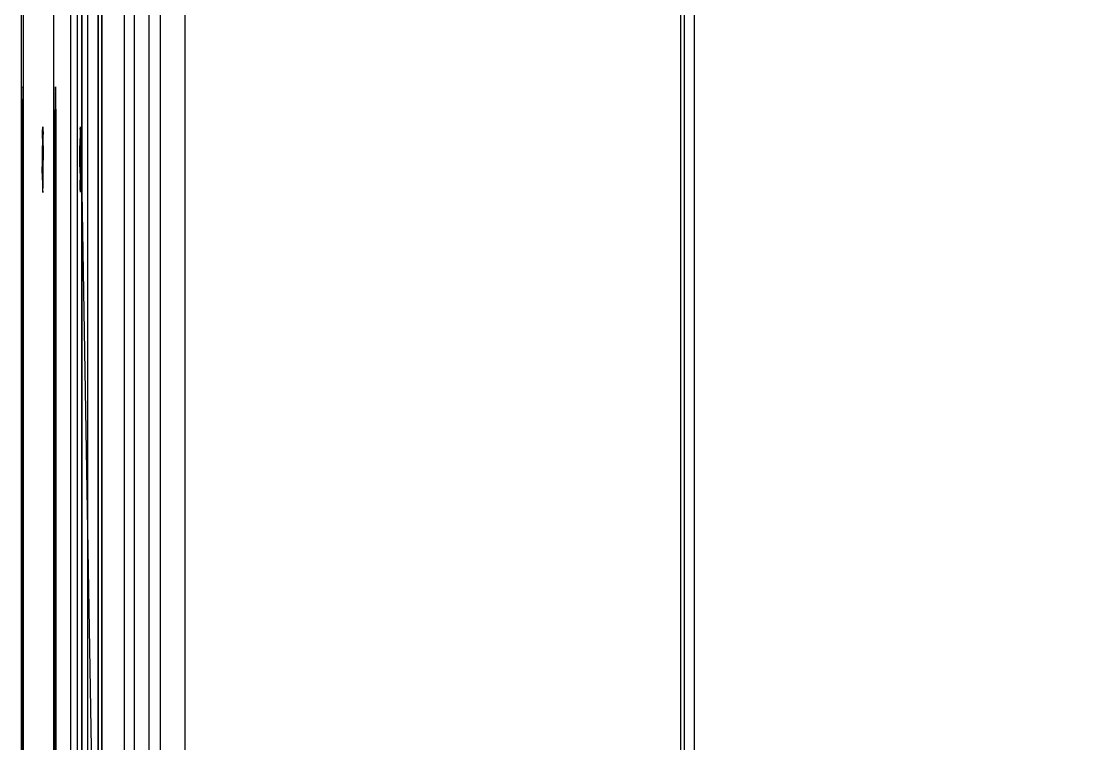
# Model space of a CAD drawing. Extents: x 2903 to 3133, y -1117 to -811.
# Drawn here: x 2903.1 to 3018.2, y -1039.5 to -962 of the extents above; entities that cross this region are included whole.
import ezdxf

# ---------------------------------------------------------------- set-up
doc = ezdxf.new("R2010")
doc.units = 0
doc.header["$MEASUREMENT"] = 0
for name, color, linetype in [('Layer1', 252, 'CONTINUOUS'), ('Layer2', 252, 'CONTINUOUS'), ('Layer3', 254, 'CONTINUOUS')]:
    doc.layers.add(name, color=color, linetype=linetype)

msp = doc.modelspace()

# ---------------------------------------------------------------- linework, layer by layer
at = {"layer": 'Layer1', "linetype": 'Continuous'}
for points, invisible_edges in [([(2904.23, -813.88, 221.01), (2909.61, -845.09, 221.01), (2909.61, -1082.67, 221.01), (2904.23, -1113.87, 221.01)], 15), ([(2939.89, -831.97, 2.26), (2920.98, -964.02, 2.26), (2920.98, -926.12, 2.26)], 15), ([(2939.89, -831.97, 2.26), (2939.89, -1095.78, 2.26), (2920.98, -964.02, 2.26)], 15), ([(2939.89, -1095.78, 2.26), (2939.89, -831.97, 2.26), (2959.81, -831.97, 2.26)], 15), ([(2959.81, -831.97, 2.26), (2959.81, -1095.78, 2.26), (2939.89, -1095.78, 2.26)], 15), ([(2959.81, -1095.78, 2.26), (3018.23, -831.97, 2.26), (2959.81, -831.97, 2.26)], 15), ([(3018.23, -831.97, 2.26), (3018.23, -1095.78, 2.26), (2959.81, -1095.78, 2.26)], 15), ([(2913.65, -1087.05, 130.48), (2911.75, -1084.54, 192.62), (2911.75, -843.26, 192.62), (2913.65, -840.82, 130.48)], 15), ([(2914.74, -843.13, 127.49), (2913.65, -840.82, 130.48), (2913.65, -1087.05, 130.48), (2914.74, -1084.62, 127.49)], 15), ([(2909.34, -845.09, 202.63), (2911.75, -843.26, 192.62), (2911.75, -1084.54, 192.62), (2909.34, -1082.67, 202.63)], 15), ([(2916.3, -845.74, 88.68), (2916.3, -1082.01, 88.68), (2914.74, -1084.62, 127.49), (2914.74, -843.13, 127.49)], 15), ([(2909.34, -1082.67, 202.63), (2909.34, -845.09, 202.63), (2904.64, -843.88, 202.63)], 15), ([(2917.45, -1081.65, 84.87), (2916.3, -1082.01, 88.68), (2916.3, -845.74, 88.68), (2917.45, -846.1, 84.87)], 15), ([(2918.99, -1079.09, 46.71), (2918.99, -848.67, 46.71), (2917.45, -846.1, 84.87), (2917.45, -1081.65, 84.87)], 15), ([(2920.25, -848.54, 42.81), (2918.99, -848.67, 46.71), (2918.99, -1079.09, 46.71), (2920.25, -1079.22, 42.81)], 15), ([(2920.25, -848.54, 42.69), (2920.25, -1079.22, 42.69), (2920.98, -1077.83, 21.08), (2920.98, -849.93, 21.08)], 15), ([(2920.98, -849.93, 2.26), (2920.98, -1077.83, 2.26), (2920.98, -1077.83, 21.08), (2920.98, -849.93, 21.08)], 15), ([(2905.84, -980.38, 202.63), (2905.92, -977.62, 208.61), (2905.92, -950.44, 208.61), (2905.84, -947.69, 202.36)], 15), ([(2906.12, -980.35, 221.01), (2906.12, -947.69, 221.01), (2906.03, -951.16, 215.55), (2906.03, -976.91, 215.55)], 15), ([(2909.34, -980.38, 202.63), (2909.42, -977.62, 208.61), (2909.42, -950.44, 208.61), (2909.33, -947.69, 202.36)], 15), ([(2909.61, -980.35, 221.01), (2909.61, -947.69, 221.01), (2909.52, -951.16, 215.55), (2909.52, -976.91, 215.55)], 14), ([(2906.02, -952.69, 215.22), (2906.03, -951.16, 215.55), (2906.03, -976.88, 215.55), (2906.02, -975.35, 215.22)], 15), ([(2909.51, -952.69, 215.22), (2909.52, -951.16, 215.55), (2909.52, -976.88, 215.55), (2909.51, -975.35, 215.22)], 15), ([(2905.93, -974.58, 209.37), (2905.92, -976.1, 208.61), (2905.92, -951.97, 208.61), (2905.93, -953.49, 209.37)], 15), ([(2906.02, -975.35, 215.22), (2906.01, -974.12, 214.27), (2906.01, -953.92, 214.27), (2906.02, -952.69, 215.22)], 15), ([(2909.43, -974.58, 209.37), (2909.42, -976.1, 208.61), (2909.42, -951.97, 208.61), (2909.43, -953.49, 209.37)], 15), ([(2909.51, -975.35, 215.22), (2909.5, -974.12, 214.27), (2909.5, -953.92, 214.27), (2909.51, -952.69, 215.22)], 15), ([(2905.93, -974.56, 209.37), (2905.95, -973.59, 210.71), (2905.95, -954.46, 210.71), (2905.93, -953.49, 209.37)], 15), ([(2905.99, -954.6, 212.95), (2906.01, -953.92, 214.27), (2906.01, -974.12, 214.27), (2905.99, -973.44, 212.95)], 15), ([(2909.43, -974.56, 209.37), (2909.45, -973.59, 210.71), (2909.45, -954.46, 210.71), (2909.43, -953.49, 209.37)], 15), ([(2909.48, -954.6, 212.95), (2909.5, -953.92, 214.27), (2909.5, -974.12, 214.27), (2909.48, -973.44, 212.95)], 15), ([(2905.95, -954.46, 210.71), (2905.97, -954.72, 212.04), (2905.97, -973.32, 212.04), (2905.95, -973.59, 210.71)], 15), ([(2905.97, -973.32, 212.04), (2905.99, -973.44, 212.95), (2905.99, -954.6, 212.95), (2905.97, -954.72, 212.04)], 15), ([(2909.45, -954.46, 210.71), (2909.47, -954.72, 212.04), (2909.47, -973.32, 212.04), (2909.45, -973.59, 210.71)], 15), ([(2909.47, -973.32, 212.04), (2909.48, -973.44, 212.95), (2909.48, -954.6, 212.95), (2909.47, -954.72, 212.04)], 15), ([(2939.89, -1095.78, 2.26), (2920.98, -1001.93, 2.26), (2920.98, -964.02, 2.26)], 15), ([(2903.29, -969.25, 213.76), (2903.36, -968.84, 213.6), (2903.34, -969.32, 215.17), (2903.27, -969.85, 215.47)], 15), ([(2903.3, -969.04, 211.96), (2903.37, -968.67, 211.96), (2903.36, -968.84, 213.6), (2903.29, -969.25, 213.76)], 15), ([(2903.32, -969.23, 210.24), (2903.32, -969.23, 210.24), (2903.3, -969.04, 211.96), (2903.29, -969.25, 213.76)], 9), ([(2903.32, -969.23, 210.24), (2903.39, -968.84, 210.32), (2903.37, -968.67, 211.96), (2903.3, -969.04, 211.96)], 15), ([(2903.4, -969.32, 208.75), (2903.33, -969.81, 208.53), (2903.32, -969.23, 210.24), (2903.39, -968.84, 210.32)], 15), ([(2903.57, -969.01, 215.31), (2903.34, -969.32, 215.17), (2903.33, -970.09, 216.63), (2903.55, -969.81, 216.82)], 15), ([(2903.36, -968.84, 213.6), (2903.58, -968.5, 213.67), (2903.57, -969.01, 215.31), (2903.34, -969.32, 215.17)], 15), ([(2903.37, -968.67, 211.96), (2903.59, -968.33, 211.96), (2903.58, -968.5, 213.67), (2903.36, -968.84, 213.6)], 15), ([(2903.37, -968.67, 211.96), (2903.59, -968.33, 211.96), (2903.61, -968.51, 210.26), (2903.39, -968.84, 210.32)], 15), ([(2903.4, -969.32, 208.75), (2903.62, -969.01, 208.62), (2903.61, -968.51, 210.26), (2903.39, -968.84, 210.32)], 15), ([(2903.41, -970.09, 207.3), (2903.64, -969.81, 207.11), (2903.62, -969.01, 208.62), (2903.4, -969.32, 208.75)], 15), ([(2903.57, -969.01, 215.31), (2903.91, -968.8, 215.39), (2903.9, -969.62, 216.95), (2903.55, -969.81, 216.82)], 15), ([(2903.92, -968.29, 213.71), (2903.58, -968.5, 213.67), (2903.57, -969.01, 215.31), (2903.91, -968.8, 215.39)], 15), ([(2903.94, -968.11, 211.97), (2903.59, -968.33, 211.96), (2903.58, -968.5, 213.67), (2903.92, -968.29, 213.71)], 15), ([(2903.61, -968.51, 210.26), (2903.95, -968.29, 210.22), (2903.94, -968.11, 211.97), (2903.59, -968.33, 211.96)], 15), ([(2903.96, -968.8, 208.54), (2903.62, -969.01, 208.62), (2903.61, -968.51, 210.26), (2903.95, -968.29, 210.22)], 15), ([(2903.62, -969.01, 208.62), (2903.64, -969.81, 207.11), (2903.98, -969.63, 206.99), (2903.96, -968.8, 208.54)], 15), ([(2904.28, -968.73, 215.42), (2903.91, -968.8, 215.39), (2903.9, -969.62, 216.95), (2904.27, -969.57, 216.99)], 15), ([(2903.92, -968.29, 213.71), (2904.29, -968.22, 213.73), (2904.28, -968.73, 215.42), (2903.91, -968.8, 215.39)], 15), ([(2904.3, -968.04, 211.97), (2903.94, -968.11, 211.97), (2903.92, -968.29, 213.71), (2904.29, -968.22, 213.73)], 15), ([(2903.95, -968.29, 210.22), (2904.32, -968.22, 210.21), (2904.3, -968.04, 211.97), (2903.94, -968.11, 211.97)], 15), ([(2903.95, -968.29, 210.22), (2904.32, -968.22, 210.21), (2904.33, -968.73, 208.51), (2903.96, -968.8, 208.54)], 15), ([(2904.34, -969.57, 206.95), (2903.98, -969.63, 206.99), (2903.96, -968.8, 208.54), (2904.33, -968.73, 208.51)], 15), ([(2908.2, -969.57, 216.99), (2908.19, -968.73, 215.42), (2904.28, -968.73, 215.42), (2904.27, -969.57, 216.99)], 15), ([(2908.18, -968.22, 213.73), (2908.19, -968.73, 215.42), (2904.28, -968.73, 215.42), (2904.29, -968.22, 213.73)], 15), ([(2908.16, -968.04, 211.97), (2908.18, -968.22, 213.73), (2904.29, -968.22, 213.73), (2904.3, -968.04, 211.97)], 15), ([(2904.32, -968.22, 210.21), (2908.15, -968.22, 210.21), (2908.16, -968.04, 211.97), (2904.3, -968.04, 211.97)], 15), ([(2904.33, -968.73, 208.51), (2908.14, -968.73, 208.51), (2908.15, -968.22, 210.21), (2904.32, -968.22, 210.21)], 15), ([(2908.14, -968.73, 208.51), (2908.12, -969.57, 206.95), (2904.34, -969.57, 206.95), (2904.33, -968.73, 208.51)], 15), ([(2906.81, -969.23, 210.24), (2906.81, -969.23, 210.24), (2906.79, -969.04, 211.96), (2906.78, -969.25, 213.76)], 9), ([(2908.14, -968.73, 208.51), (2908.51, -968.8, 208.54), (2908.49, -969.63, 206.99), (2908.12, -969.57, 206.95)], 15), ([(2908.51, -968.8, 208.54), (2908.14, -968.73, 208.51), (2908.15, -968.22, 210.21), (2908.52, -968.29, 210.22)], 15), ([(2908.53, -968.11, 211.97), (2908.16, -968.04, 211.97), (2908.15, -968.22, 210.21), (2908.52, -968.29, 210.22)], 15), ([(2908.18, -968.22, 213.73), (2908.55, -968.29, 213.71), (2908.53, -968.11, 211.97), (2908.16, -968.04, 211.97)], 15), ([(2908.56, -968.8, 215.39), (2908.19, -968.73, 215.42), (2908.18, -968.22, 213.73), (2908.55, -968.29, 213.71)], 15), ([(2908.2, -969.57, 216.99), (2908.57, -969.62, 216.95), (2908.56, -968.8, 215.39), (2908.19, -968.73, 215.42)], 15), ([(2908.51, -968.8, 208.54), (2908.49, -969.63, 206.99), (2908.83, -969.81, 207.11), (2908.85, -969.01, 208.62)], 15), ([(2908.52, -968.29, 210.22), (2908.86, -968.51, 210.26), (2908.85, -969.01, 208.62), (2908.51, -968.8, 208.54)], 15), ([(2908.87, -968.33, 211.96), (2908.53, -968.11, 211.97), (2908.52, -968.29, 210.22), (2908.86, -968.51, 210.26)], 15), ([(2908.55, -968.29, 213.71), (2908.89, -968.5, 213.67), (2908.87, -968.33, 211.96), (2908.53, -968.11, 211.97)], 15), ([(2908.56, -968.8, 215.39), (2908.9, -969.01, 215.31), (2908.89, -968.5, 213.67), (2908.55, -968.29, 213.71)], 15), ([(2908.91, -969.81, 216.82), (2908.57, -969.62, 216.95), (2908.56, -968.8, 215.39), (2908.9, -969.01, 215.31)], 15), ([(2909.07, -969.32, 208.75), (2908.85, -969.01, 208.62), (2908.83, -969.81, 207.11), (2909.06, -970.09, 207.3)], 15), ([(2909.08, -968.84, 210.32), (2908.86, -968.51, 210.26), (2908.85, -969.01, 208.62), (2909.07, -969.32, 208.75)], 15), ([(2909.08, -968.84, 210.32), (2908.86, -968.51, 210.26), (2908.87, -968.33, 211.96), (2909.1, -968.67, 211.96)], 15), ([(2909.11, -968.84, 213.6), (2908.89, -968.5, 213.67), (2908.87, -968.33, 211.96), (2909.1, -968.67, 211.96)], 15), ([(2909.12, -969.32, 215.17), (2908.9, -969.01, 215.31), (2908.89, -968.5, 213.67), (2909.11, -968.84, 213.6)], 15), ([(2908.91, -969.81, 216.82), (2909.14, -970.09, 216.63), (2909.12, -969.32, 215.17), (2908.9, -969.01, 215.31)], 15), ([(2909.08, -968.84, 210.32), (2909.15, -969.23, 210.24), (2909.14, -969.81, 208.53), (2909.07, -969.32, 208.75)], 15), ([(2909.17, -969.04, 211.96), (2909.1, -968.67, 211.96), (2909.08, -968.84, 210.32), (2909.15, -969.23, 210.24)], 15), ([(2909.18, -969.25, 213.76), (2909.11, -968.84, 213.6), (2909.1, -968.67, 211.96), (2909.17, -969.04, 211.96)], 15), ([(2909.2, -969.85, 215.47), (2909.12, -969.32, 215.17), (2909.11, -968.84, 213.6), (2909.18, -969.25, 213.76)], 15), ([(2903.27, -969.85, 215.47), (2903.34, -969.32, 215.17), (2903.33, -970.09, 216.63), (2903.26, -970.82, 217)], 15), ([(2903.34, -970.77, 206.99), (2903.33, -969.81, 208.53), (2903.27, -969.85, 215.47), (2903.26, -970.82, 217)], 10), ([(2903.26, -970.82, 217), (2903.33, -970.09, 216.63), (2903.32, -971.13, 217.9), (2903.31, -972.41, 218.94)], 15), ([(2903.33, -969.81, 208.53), (2903.32, -969.23, 210.24), (2903.29, -969.25, 213.76), (2903.27, -969.85, 215.47)], 10), ([(2903.33, -970.09, 216.63), (2903.55, -969.81, 216.82), (2903.54, -970.89, 218.15), (2903.32, -971.13, 217.9)], 15), ([(2903.41, -970.09, 207.3), (2903.34, -970.77, 206.99), (2903.33, -969.81, 208.53), (2903.4, -969.32, 208.75)], 15), ([(2903.36, -972.04, 205.7), (2903.42, -971.14, 206.02), (2903.41, -970.09, 207.3), (2903.34, -970.77, 206.99)], 15), ([(2903.42, -971.14, 206.02), (2903.65, -970.89, 205.78), (2903.64, -969.81, 207.11), (2903.41, -970.09, 207.3)], 15), ([(2903.55, -969.81, 216.82), (2903.9, -969.62, 216.95), (2903.88, -970.73, 218.31), (2903.54, -970.89, 218.15)], 15), ([(2903.65, -970.89, 205.78), (2903.99, -970.74, 205.63), (2903.98, -969.63, 206.99), (2903.64, -969.81, 207.11)], 15), ([(2903.9, -969.62, 216.95), (2904.27, -969.57, 216.99), (2904.26, -970.69, 218.36), (2903.88, -970.73, 218.31)], 15), ([(2904.35, -970.69, 205.58), (2903.99, -970.74, 205.63), (2903.98, -969.63, 206.99), (2904.34, -969.57, 206.95)], 15), ([(2904.26, -970.69, 218.36), (2904.27, -969.57, 216.99), (2908.2, -969.57, 216.99), (2908.21, -970.69, 218.36)], 15), ([(2908.1, -972.1, 204.43), (2908.11, -970.69, 205.58), (2904.34, -969.57, 206.95), (2904.35, -970.69, 205.58)], 15), ([(2904.34, -969.57, 206.95), (2904.34, -969.57, 206.95), (2908.12, -969.57, 206.95), (2908.11, -970.69, 205.58)], 15), ([(2906.84, -970.77, 206.99), (2906.82, -969.81, 208.53), (2906.76, -969.85, 215.47), (2906.75, -970.82, 217)], 10), ([(2906.82, -969.81, 208.53), (2906.81, -969.23, 210.24), (2906.78, -969.25, 213.76), (2906.76, -969.85, 215.47)], 10), ([(2908.12, -969.57, 206.95), (2908.49, -969.63, 206.99), (2908.48, -970.74, 205.63), (2908.11, -970.69, 205.58)], 15), ([(2908.58, -970.73, 218.31), (2908.21, -970.69, 218.36), (2908.2, -969.57, 216.99), (2908.57, -969.62, 216.95)], 15), ([(2908.83, -969.81, 207.11), (2908.49, -969.63, 206.99), (2908.48, -970.74, 205.63), (2908.82, -970.89, 205.78)], 15), ([(2908.93, -970.89, 218.15), (2908.58, -970.73, 218.31), (2908.57, -969.62, 216.95), (2908.91, -969.81, 216.82)], 15), ([(2909.06, -970.09, 207.3), (2908.83, -969.81, 207.11), (2908.82, -970.89, 205.78), (2909.05, -971.14, 206.02)], 15), ([(2909.15, -971.13, 217.9), (2908.93, -970.89, 218.15), (2908.91, -969.81, 216.82), (2909.14, -970.09, 216.63)], 15), ([(2909.12, -970.77, 206.99), (2909.06, -970.09, 207.3), (2909.05, -971.14, 206.02), (2909.11, -972.17, 205.6)], 15), ([(2909.07, -969.32, 208.75), (2909.14, -969.81, 208.53), (2909.12, -970.77, 206.99), (2909.06, -970.09, 207.3)], 15), ([(2909.21, -970.82, 217), (2909.14, -970.09, 216.63), (2909.12, -969.32, 215.17), (2909.2, -969.85, 215.47)], 15), ([(2909.16, -972.41, 218.94), (2909.15, -971.13, 217.9), (2909.14, -970.09, 216.63), (2909.21, -970.82, 217)], 15), ([(2903.36, -972.04, 205.7), (2903.34, -970.77, 206.99), (2903.26, -970.82, 217), (2903.25, -972.1, 218.27)], 10), ([(2903.26, -970.82, 217), (2903.26, -970.82, 217), (2903.25, -972.1, 218.27), (2903.31, -972.41, 218.94)], 15), ([(2903.32, -971.13, 217.9), (2903.54, -970.89, 218.15), (2903.53, -972.22, 219.23), (2903.31, -972.41, 218.94)], 15), ([(2903.43, -972.41, 204.98), (2903.43, -972.41, 204.98), (2903.36, -972.04, 205.7), (2903.42, -971.14, 206.02)], 15), ([(2903.43, -972.41, 204.98), (2903.42, -971.14, 206.02), (2903.65, -970.89, 205.78), (2903.66, -972.22, 204.7)], 15), ([(2903.54, -970.89, 218.15), (2903.88, -970.73, 218.31), (2903.88, -972.09, 219.42), (2903.53, -972.22, 219.23)], 15), ([(2904, -972.1, 204.52), (2903.66, -972.22, 204.7), (2903.65, -970.89, 205.78), (2903.99, -970.74, 205.63)], 15), ([(2903.88, -970.73, 218.31), (2904.26, -970.69, 218.36), (2904.25, -972.06, 219.48), (2903.88, -972.09, 219.42)], 15), ([(2904.35, -970.69, 205.58), (2903.99, -970.74, 205.63), (2904, -972.1, 204.52), (2904.36, -972.06, 204.46)], 15), ([(2908.21, -970.69, 218.36), (2908.22, -972.06, 219.48), (2904.25, -972.06, 219.48), (2904.26, -970.69, 218.36)], 15), ([(2904.35, -970.69, 205.58), (2904.36, -972.06, 204.46), (2908.1, -972.71, 204.05), (2908.1, -972.1, 204.43)], 15), ([(2906.85, -972.04, 205.7), (2906.84, -970.77, 206.99), (2906.75, -970.82, 217), (2906.74, -972.1, 218.27)], 10), ([(2908.1, -972.1, 204.43), (2908.47, -972.14, 204.49), (2908.48, -970.74, 205.63), (2908.11, -970.69, 205.58)], 15), ([(2908.59, -972.09, 219.42), (2908.22, -972.06, 219.48), (2908.21, -970.69, 218.36), (2908.58, -970.73, 218.31)], 15), ([(2908.48, -970.74, 205.63), (2908.82, -970.89, 205.78), (2908.81, -972.26, 204.67), (2908.47, -972.14, 204.49)], 15), ([(2908.93, -972.22, 219.23), (2908.59, -972.09, 219.42), (2908.58, -970.73, 218.31), (2908.93, -970.89, 218.15)], 15), ([(2908.81, -972.26, 204.67), (2908.82, -970.89, 205.78), (2909.05, -971.14, 206.02), (2909.04, -972.45, 204.95)], 15), ([(2909.16, -972.41, 218.94), (2908.93, -972.22, 219.23), (2908.93, -970.89, 218.15), (2909.15, -971.13, 217.9)], 15), ([(2909.05, -971.14, 206.02), (2909.11, -972.17, 205.6), (2909.04, -972.45, 204.95)], 15), ([(2909.16, -972.41, 218.94), (2909.22, -972.1, 218.27), (2909.21, -970.82, 217)], 15), ([(2903.36, -973.57, 204.73), (2903.36, -972.04, 205.7), (2903.25, -972.1, 218.27), (2903.24, -973.64, 219.22)], 10), ([(2903.31, -972.41, 218.94), (2903.25, -972.1, 218.27), (2903.24, -973.64, 219.22), (2903.3, -973.86, 219.72)], 15), ([(2903.53, -972.22, 219.23), (2903.31, -972.41, 218.94), (2903.3, -973.86, 219.72), (2903.53, -973.73, 220.03)], 15), ([(2903.43, -972.41, 204.98), (2903.36, -972.04, 205.7), (2903.36, -973.57, 204.73), (2903.44, -973.86, 204.21)], 15), ([(2903.66, -973.73, 203.9), (2903.66, -972.22, 204.7), (2903.43, -972.41, 204.98), (2903.44, -973.86, 204.21)], 15), ([(2903.88, -972.09, 219.42), (2903.53, -972.22, 219.23), (2903.53, -973.73, 220.03), (2903.87, -973.64, 220.24)], 15), ([(2903.66, -973.73, 203.9), (2904, -973.65, 203.69), (2904, -972.1, 204.52), (2903.66, -972.22, 204.7)], 15), ([(2903.88, -972.09, 219.42), (2903.87, -973.64, 220.24), (2904.24, -973.62, 220.31), (2904.25, -972.06, 219.48)], 15), ([(2904, -973.65, 203.69), (2904.37, -973.62, 203.63), (2904.36, -972.06, 204.46), (2904, -972.1, 204.52)], 15), ([(2904.25, -972.06, 219.48), (2904.24, -973.62, 220.31), (2908.23, -973.62, 220.31), (2908.22, -972.06, 219.48)], 15), ([(2907.23, -973.7, 203.59), (2904.37, -973.62, 203.63), (2904.36, -972.06, 204.46), (2907.23, -972.71, 204.05)], 15), ([(2904.36, -972.06, 204.46), (2904.36, -972.06, 204.46), (2907.23, -972.71, 204.05), (2908.1, -972.71, 204.05)], 15), ([(2906.86, -973.57, 204.73), (2906.85, -972.04, 205.7), (2906.74, -972.1, 218.27), (2906.73, -973.64, 219.22)], 10), ([(2908.61, -972.85, 204.13), (2908.21, -972.72, 204.06), (2908.1, -972.1, 204.43), (2908.47, -972.14, 204.49)], 15), ([(2908.21, -972.72, 204.06), (2908.21, -972.72, 204.06), (2908.1, -972.71, 204.05), (2908.1, -972.1, 204.43)], 15), ([(2908.22, -972.06, 219.48), (2908.23, -973.62, 220.31), (2908.6, -973.64, 220.24), (2908.59, -972.09, 219.42)], 15), ([(2908.81, -973.01, 204.23), (2908.61, -972.85, 204.13), (2908.47, -972.14, 204.49), (2908.81, -972.26, 204.67)], 15), ([(2908.6, -973.64, 220.24), (2908.94, -973.73, 220.03), (2908.93, -972.22, 219.23), (2908.59, -972.09, 219.42)], 15), ([(2908.96, -973.19, 204.34), (2908.81, -973.01, 204.23), (2908.81, -972.26, 204.67), (2909.04, -972.45, 204.95)], 15), ([(2908.94, -973.73, 220.03), (2909.16, -973.86, 219.72), (2909.16, -972.41, 218.94), (2908.93, -972.22, 219.23)], 15), ([(2908.96, -973.19, 204.34), (2908.96, -973.19, 204.34), (2909.1, -973.74, 204.65), (2909.11, -972.17, 205.6)], 15), ([(2908.96, -973.19, 204.34), (2908.96, -973.19, 204.34), (2909.04, -972.45, 204.95), (2909.11, -972.17, 205.6)], 15), ([(2909.16, -973.86, 219.72), (2909.23, -973.64, 219.22), (2909.22, -972.1, 218.27), (2909.16, -972.41, 218.94)], 15), ([(2903.37, -975.28, 204.13), (2903.36, -973.57, 204.73), (2903.24, -973.64, 219.22), (2903.23, -975.36, 219.81)], 10), ([(2903.3, -973.86, 219.72), (2903.24, -973.64, 219.22), (2903.23, -975.36, 219.81), (2903.3, -975.43, 220.2)], 15), ([(2903.37, -975.28, 204.13), (2903.37, -975.28, 204.13), (2903.44, -973.86, 204.21), (2903.36, -973.57, 204.73)], 15), ([(2903.52, -975.37, 220.54), (2903.86, -975.32, 220.76), (2903.87, -973.64, 220.24), (2903.53, -973.73, 220.03)], 15), ([(2904, -973.65, 203.69), (2904, -973.65, 203.69), (2903.66, -973.73, 203.9), (2903.67, -975.37, 203.4)], 15), ([(2904.01, -975.33, 203.18), (2904.01, -975.33, 203.18), (2903.67, -975.37, 203.4), (2904, -973.65, 203.69)], 15), ([(2903.87, -973.64, 220.24), (2904.24, -973.62, 220.31), (2904.24, -975.31, 220.83), (2903.86, -975.32, 220.76)], 15), ([(2904.37, -973.62, 203.63), (2904.37, -973.62, 203.63), (2904.37, -974.62, 203.28), (2904, -973.65, 203.69)], 15), ([(2904.01, -975.33, 203.18), (2904.01, -975.33, 203.18), (2904.37, -974.62, 203.28), (2904, -973.65, 203.69)], 15), ([(2904.24, -975.31, 220.83), (2904.24, -973.62, 220.31), (2908.23, -973.62, 220.31), (2908.23, -975.31, 220.83)], 15), ([(2904.37, -974.62, 203.28), (2907.24, -974.62, 203.27), (2907.23, -973.7, 203.59), (2904.37, -973.62, 203.63)], 15), ([(2909.43, -974.56, 209.37), (2905.39, -974.57, 209.37), (2905.41, -973.6, 210.71), (2909.45, -973.59, 210.71)], 5), ([(2905.41, -973.6, 210.71), (2909.45, -973.59, 210.71), (2909.47, -973.32, 212.04), (2905.43, -973.34, 212.04)], 5), ([(2909.47, -973.32, 212.04), (2909.48, -973.44, 212.95), (2905.45, -973.46, 212.95), (2905.43, -973.34, 212.04)], 10), ([(2909.48, -973.44, 212.95), (2905.45, -973.46, 212.95), (2905.46, -974.13, 214.27), (2909.5, -974.12, 214.27)], 5), ([(2906.86, -975.28, 204.13), (2906.86, -973.57, 204.73), (2906.73, -973.64, 219.22), (2906.73, -975.36, 219.81)], 10), ([(2907.23, -973.7, 203.59), (2909.09, -975.43, 202.98), (2908.1, -972.71, 204.05), (2907.23, -972.71, 204.05)], 15), ([(2909.09, -975.43, 202.98), (2908.61, -972.85, 204.13), (2908.21, -972.72, 204.06), (2908.1, -972.71, 204.05)], 15), ([(2908.6, -975.32, 220.76), (2908.23, -975.31, 220.83), (2908.23, -973.62, 220.31), (2908.6, -973.64, 220.24)], 15), ([(2908.94, -973.73, 220.03), (2908.6, -973.64, 220.24), (2908.6, -975.32, 220.76), (2908.95, -975.37, 220.54)], 15), ([(2909.09, -975.43, 202.98), (2908.96, -973.19, 204.34), (2908.81, -973.01, 204.23), (2908.61, -972.85, 204.13)], 15), ([(2909.09, -975.43, 202.98), (2909.09, -975.43, 202.98), (2909.1, -973.74, 204.65), (2908.96, -973.19, 204.34)], 15), ([(2909.17, -975.43, 220.2), (2909.24, -975.36, 219.81), (2909.23, -973.64, 219.22), (2909.16, -973.86, 219.72)], 15), ([(2903.3, -975.43, 220.2), (2903.52, -975.37, 220.54), (2903.53, -973.73, 220.03), (2903.3, -973.86, 219.72)], 15), ([(2903.44, -975.44, 203.73), (2903.44, -975.44, 203.73), (2903.37, -975.28, 204.13), (2903.44, -973.86, 204.21)], 15), ([(2903.44, -975.44, 203.73), (2903.44, -975.44, 203.73), (2903.44, -973.86, 204.21), (2903.66, -973.73, 203.9)], 15), ([(2903.67, -975.37, 203.4), (2903.67, -975.37, 203.4), (2903.44, -975.44, 203.73), (2903.66, -973.73, 203.9)], 15), ([(2904.37, -975.31, 203.11), (2904.37, -975.31, 203.11), (2904.01, -975.33, 203.18), (2904.37, -974.62, 203.28)], 15), ([(2907.24, -974.62, 203.27), (2904.37, -974.62, 203.28), (2904.37, -975.31, 203.11), (2907.24, -975.84, 203.02)], 15), ([(2905.39, -974.57, 209.37), (2905.38, -976.08, 208.61), (2909.42, -976.07, 208.61), (2909.43, -974.56, 209.37)], 10), ([(2909.5, -974.12, 214.27), (2909.51, -975.35, 215.22), (2905.48, -975.37, 215.22), (2905.46, -974.13, 214.27)], 10), ([(2907.23, -973.7, 203.59), (2907.23, -973.7, 203.59), (2907.24, -974.62, 203.27), (2909.09, -975.43, 202.98)], 15), ([(2909.09, -975.43, 202.98), (2909.09, -975.43, 202.98), (2907.24, -975.84, 203.02), (2907.24, -974.62, 203.27)], 15), ([(2909.16, -973.86, 219.72), (2908.94, -973.73, 220.03), (2908.95, -975.37, 220.54), (2909.17, -975.43, 220.2)], 15), ([(2903.37, -977.08, 203.93), (2903.37, -975.28, 204.13), (2903.23, -975.36, 219.81), (2903.23, -977.08, 219.99)], 10), ([(2903.3, -975.43, 220.2), (2903.23, -975.36, 219.81), (2903.23, -977.08, 219.99), (2903.3, -977.08, 220.38)], 15), ([(2903.52, -975.37, 220.54), (2903.3, -975.43, 220.2), (2903.3, -977.08, 220.38), (2903.52, -977.08, 220.71)], 15), ([(2903.44, -975.44, 203.73), (2903.44, -975.44, 203.73), (2903.37, -977.08, 203.93), (2903.37, -975.28, 204.13)], 15), ([(2903.51, -977.08, 203.43), (2903.51, -977.08, 203.43), (2903.37, -977.08, 203.93), (2903.44, -975.44, 203.73)], 15), ([(2903.67, -975.37, 203.4), (2903.67, -975.37, 203.4), (2903.51, -977.08, 203.43), (2903.44, -975.44, 203.73)], 15), ([(2903.67, -975.37, 203.4), (2903.67, -975.37, 203.4), (2903.51, -977.08, 203.43), (2903.67, -977.08, 203.22)], 15), ([(2903.52, -977.08, 220.71), (2903.52, -975.37, 220.54), (2903.86, -975.32, 220.76), (2903.85, -977.08, 220.93)], 15), ([(2904.01, -975.33, 203.18), (2904.01, -975.33, 203.18), (2903.67, -975.37, 203.4), (2903.88, -977.08, 203.07)], 15), ([(2903.88, -977.08, 203.07), (2903.88, -977.08, 203.07), (2903.67, -977.08, 203.22), (2903.67, -975.37, 203.4)], 15), ([(2903.85, -977.08, 220.93), (2903.86, -975.32, 220.76), (2904.24, -975.31, 220.83), (2904.23, -977.08, 221.01)], 15), ([(2904.01, -977.08, 203), (2904.01, -977.08, 203), (2903.88, -977.08, 203.07), (2904.01, -975.33, 203.18)], 15), ([(2904.37, -975.31, 203.11), (2904.37, -975.31, 203.11), (2904.38, -977.08, 202.93), (2904.01, -977.08, 203)], 15), ([(2904.37, -975.31, 203.11), (2904.37, -975.31, 203.11), (2904.01, -975.33, 203.18), (2904.01, -977.08, 203)], 15), ([(2904.23, -977.08, 221.01), (2904.24, -975.31, 220.83), (2908.23, -975.31, 220.83), (2908.23, -977.08, 221.01)], 15), ([(2904.37, -975.31, 203.11), (2904.38, -977.08, 202.93), (2907.24, -978.43, 202.93), (2907.24, -975.84, 203.02)], 15), ([(2909.52, -976.88, 215.55), (2909.51, -975.35, 215.22), (2905.48, -975.37, 215.22), (2905.48, -976.89, 215.55)], 10), ([(2906.86, -977.08, 203.93), (2906.86, -975.28, 204.13), (2906.73, -975.36, 219.81), (2906.72, -977.08, 219.99)], 10), ([(2909.09, -978.43, 202.93), (2909.09, -978.43, 202.93), (2907.24, -975.84, 203.02), (2909.09, -975.43, 202.98)], 15), ([(2909.09, -978.43, 202.93), (2909.09, -978.43, 202.93), (2907.24, -975.84, 203.02)], 15), ([(2909.09, -978.43, 202.93), (2909.09, -978.43, 202.93), (2907.24, -978.43, 202.93), (2907.24, -975.84, 203.02)], 15), ([(2908.23, -977.08, 221.01), (2908.23, -975.31, 220.83), (2908.6, -975.32, 220.76), (2908.62, -977.08, 220.93)], 15), ([(2908.62, -977.08, 220.93), (2908.6, -975.32, 220.76), (2908.95, -975.37, 220.54), (2908.95, -977.08, 220.71)], 15), ([(2908.95, -977.08, 220.71), (2909.16, -977.08, 220.38), (2909.17, -975.43, 220.2), (2908.95, -975.37, 220.54)], 15), ([(2909.16, -977.08, 220.38), (2909.24, -977.08, 219.99), (2909.24, -975.36, 219.81), (2909.17, -975.43, 220.2)], 15), ([(2903.3, -977.08, 220.38), (2903.3, -1113.87, 220.38), (2903.23, -1113.87, 219.99), (2903.23, -977.08, 219.99)], 15), ([(2903.37, -977.08, 203.93), (2903.23, -977.08, 219.99), (2903.23, -1097.89, 219.99), (2903.37, -1097.89, 203.93)], 5), ([(2903.52, -977.08, 220.71), (2903.52, -1113.87, 220.71), (2903.3, -1113.87, 220.38), (2903.3, -977.08, 220.38)], 15), ([(2903.67, -977.08, 203.22), (2903.51, -977.08, 203.43), (2903.37, -1097.89, 203.93), (2903.51, -1097.94, 203.43)], 15), ([(2903.37, -1097.89, 203.93), (2903.37, -1097.89, 203.93), (2903.37, -977.08, 203.93), (2903.51, -977.08, 203.43)], 15), ([(2904.38, -977.08, 202.93), (2904.01, -977.08, 203), (2903.51, -1097.94, 203.43), (2903.88, -1097.98, 203.07)], 15), ([(2903.51, -1097.94, 203.43), (2903.51, -1097.94, 203.43), (2903.88, -977.08, 203.07), (2904.01, -977.08, 203)], 15), ([(2903.67, -977.08, 203.22), (2903.67, -977.08, 203.22), (2903.88, -977.08, 203.07), (2903.51, -1097.94, 203.43)], 15), ([(2903.85, -1113.87, 220.93), (2903.52, -1113.87, 220.71), (2903.52, -977.08, 220.71), (2903.85, -977.08, 220.93)], 15), ([(2903.85, -977.08, 220.93), (2904.23, -977.08, 221.01), (2904.23, -1113.87, 221.01), (2903.85, -1113.87, 220.93)], 15), ([(2903.88, -1097.98, 203.07), (2904.38, -1097.99, 202.93), (2907.24, -978.43, 202.93), (2904.38, -977.08, 202.93)], 15), ([(2904.23, -1113.87, 221.01), (2908.23, -1113.87, 221.01), (2908.23, -977.08, 221.01), (2904.23, -977.08, 221.01)], 15), ([(2905.38, -976.08, 208.61), (2905.38, -977.61, 208.61), (2909.42, -977.6, 208.61), (2909.42, -976.07, 208.61)], 10), ([(2909.52, -976.88, 215.55), (2909.51, -978.49, 215.14), (2905.48, -978.5, 215.14), (2905.48, -976.89, 215.55)], 10), ([(2906.86, -977.08, 203.93), (2906.72, -977.08, 219.99), (2906.72, -1097.89, 219.99), (2906.86, -1097.89, 203.93)], 5), ([(2908.23, -1083.05, 221.01), (2908.58, -1083.05, 220.94), (2908.62, -977.08, 220.93), (2908.23, -977.08, 221.01)], 15), ([(2908.62, -977.08, 220.93), (2908.95, -977.08, 220.71), (2908.95, -1083.05, 220.71), (2908.58, -1083.05, 220.94)], 15), ([(2908.95, -1083.05, 220.71), (2909.18, -1083.05, 220.34), (2909.16, -977.08, 220.38), (2908.95, -977.08, 220.71)], 15), ([(2909.16, -977.08, 220.38), (2909.24, -977.08, 219.99), (2909.24, -1083.05, 219.99), (2909.18, -1083.05, 220.34)], 15), ([(2909.61, -980.35, 221.01), (2909.61, -980.35, 221.01), (2909.51, -978.49, 215.14), (2909.52, -976.88, 215.55)], 15), ([(2909.42, -977.6, 208.61), (2909.43, -979.04, 209.3), (2905.39, -979.05, 209.3), (2905.38, -977.61, 208.61)], 10), ([(2909.42, -977.6, 208.61), (2909.43, -979.04, 209.3), (2909.44, -979.98, 210.47), (2909.34, -980.38, 202.63)], 15), ([(2904.38, -1097.99, 202.93), (2909.09, -1097.99, 202.93), (2909.09, -978.43, 202.93), (2907.24, -978.43, 202.93)], 15), ([(2909.44, -979.98, 210.47), (2909.43, -979.04, 209.3), (2905.39, -979.05, 209.3), (2905.41, -980, 210.47)], 10), ([(2909.51, -978.49, 215.14), (2909.5, -979.57, 214.25), (2905.46, -979.58, 214.25), (2905.48, -978.5, 215.14)], 10), ([(2909.61, -980.35, 221.01), (2909.61, -980.35, 221.01), (2909.5, -979.57, 214.25), (2909.51, -978.49, 215.14)], 15), ([(2909.47, -980.35, 212.04), (2909.44, -979.98, 210.47), (2905.41, -980, 210.47), (2905.43, -980.36, 212.04)], 10), ([(2905.43, -980.36, 212.04), (2905.45, -980.26, 212.88), (2909.48, -980.25, 212.88), (2909.47, -980.35, 212.04)], 10), ([(2909.48, -980.25, 212.88), (2905.45, -980.26, 212.88), (2905.46, -979.58, 214.25), (2909.5, -979.57, 214.25)], 5), ([(2909.34, -980.38, 202.63), (2909.34, -980.38, 202.63), (2909.44, -979.98, 210.47), (2909.47, -980.35, 212.04)], 15), ([(2909.34, -980.38, 202.63), (2909.47, -980.35, 212.04), (2911.34, -1082.67, 221.01), (2909.34, -1082.67, 202.63)], 15), ([(2909.47, -980.35, 212.04), (2909.48, -980.25, 212.88), (2909.5, -979.57, 214.25), (2909.61, -980.35, 221.01)], 15), ([(2909.47, -980.35, 212.04), (2909.61, -980.35, 221.01), (2911.34, -1082.67, 221.01)], 13), ([(2909.61, -1082.67, 221.01), (2911.34, -1082.67, 221.01), (2909.61, -980.35, 221.01)], 15), ([(2939.89, -1095.78, 2.26), (2920.98, -1001.93, 2.26), (2920.98, -1077.83, 2.26)], 15)]:
    msp.add_3dface(points, dxfattribs=dict(at, invisible_edges=invisible_edges))
at = {"layer": 'Layer2', "linetype": 'Continuous'}
for points in [[(2910.26, -1085.9, 127.62), (2910.26, -841.86, 127.62), (2908.39, -843.98, 188.9), (2908.39, -1083.77, 188.9)], [(2914.17, -845.95, 85.42), (2914.17, -1081.8, 85.42), (2911.42, -1083.44, 126.22), (2911.42, -844.31, 126.22)], [(2916.86, -1078.86, 43.25), (2916.86, -848.89, 43.25), (2915.23, -846.15, 84.04), (2915.23, -1081.6, 84.04)]]:
    msp.add_3dface(points, dxfattribs=at)
for points, invisible_edges in [([(2910.37, -1085.9, 127.2), (2910.26, -1085.9, 127.62), (2910.26, -841.86, 127.62), (2910.37, -841.86, 127.2)], 15), ([(2910.58, -841.86, 126.92), (2910.37, -841.86, 127.2), (2910.37, -1085.9, 127.2), (2910.58, -1085.9, 126.92)], 15), ([(2910.71, -1085.9, 126.81), (2910.58, -1085.9, 126.92), (2910.58, -841.86, 126.92), (2910.71, -841.86, 126.81)], 15), ([(2911.03, -844.31, 126.68), (2910.71, -841.86, 126.81), (2910.71, -1085.9, 126.81), (2911.03, -1083.44, 126.68)], 15), ([(2903.14, -843.88, 201.1), (2903.33, -843.88, 190.36), (2903.33, -1083.87, 190.36), (2903.14, -1083.87, 201.1)], 5), ([(2903.25, -843.88, 201.68), (2903.14, -843.88, 201.1), (2903.14, -1083.87, 201.1), (2903.25, -1083.87, 201.68)], 15), ([(2903.57, -1083.87, 202.18), (2903.25, -1083.87, 201.68), (2903.25, -843.88, 201.68), (2903.57, -843.88, 202.18)], 15), ([(2903.33, -1083.87, 190.36), (2903.54, -1083.87, 189.61), (2903.54, -843.88, 189.61), (2903.33, -843.88, 190.36)], 15), ([(2903.54, -843.88, 189.61), (2904.09, -843.88, 189.07), (2904.09, -1083.87, 189.07), (2903.54, -1083.87, 189.61)], 15), ([(2904.06, -843.88, 202.51), (2903.57, -843.88, 202.18), (2903.57, -1083.87, 202.18), (2904.06, -1083.87, 202.51)], 15), ([(2904.64, -1083.87, 202.63), (2904.06, -1083.87, 202.51), (2904.06, -843.88, 202.51), (2904.64, -843.88, 202.63)], 15), ([(2904.09, -1083.87, 189.07), (2904.83, -1083.87, 188.88), (2904.83, -843.88, 188.88), (2904.09, -843.88, 189.07)], 15), ([(2904.64, -1083.87, 202.63), (2909.34, -1082.67, 202.63), (2904.64, -843.88, 202.63)], 15), ([(2904.64, -1083.87, 202.63), (2904.64, -1083.87, 202.63), (2909.34, -845.09, 202.63), (2904.64, -843.88, 202.63)], 15), ([(2904.83, -1083.87, 188.88), (2904.83, -843.88, 188.88), (2908.39, -843.98, 188.9)], 15), ([(2908.39, -1083.77, 188.9), (2904.83, -1083.87, 188.88), (2908.39, -843.98, 188.9)], 15), ([(2911.18, -1083.44, 126.62), (2911.03, -1083.44, 126.68), (2911.03, -844.31, 126.68), (2911.18, -844.31, 126.62)], 15), ([(2911.3, -844.31, 126.51), (2911.18, -844.31, 126.62), (2911.18, -1083.44, 126.62), (2911.3, -1083.44, 126.51)], 15), ([(2911.39, -1083.44, 126.37), (2911.3, -1083.44, 126.51), (2911.3, -844.31, 126.51), (2911.39, -844.31, 126.37)], 15), ([(2911.42, -844.31, 126.22), (2911.39, -844.31, 126.37), (2911.39, -1083.44, 126.37), (2911.42, -1083.44, 126.22)], 15), ([(2914.27, -1081.8, 85.02), (2914.17, -1081.8, 85.42), (2914.17, -845.95, 85.42), (2914.27, -845.95, 85.02)], 15), ([(2914.52, -845.95, 84.69), (2914.27, -845.95, 85.02), (2914.27, -1081.8, 85.02), (2914.52, -1081.8, 84.69)], 15), ([(2914.87, -1081.61, 84.5), (2914.52, -1081.8, 84.69), (2914.52, -845.95, 84.69), (2914.87, -846.15, 84.5)], 15), ([(2915.01, -846.15, 84.43), (2914.87, -846.15, 84.5), (2914.87, -1081.61, 84.5), (2915.01, -1081.61, 84.43)], 15), ([(2915.12, -1081.61, 84.33), (2915.01, -1081.61, 84.43), (2915.01, -846.15, 84.43), (2915.12, -846.15, 84.33)], 15), ([(2915.2, -846.15, 84.19), (2915.12, -846.15, 84.33), (2915.12, -1081.61, 84.33), (2915.2, -1081.61, 84.19)], 15), ([(2915.23, -1081.6, 84.04), (2915.2, -1081.61, 84.19), (2915.2, -846.15, 84.19), (2915.23, -846.15, 84.04)], 15), ([(2916.97, -1078.86, 42.83), (2916.86, -1078.86, 43.25), (2916.86, -848.89, 43.25), (2916.97, -848.89, 42.83)], 15), ([(2917.12, -848.89, 42.62), (2916.97, -848.89, 42.83), (2916.97, -1078.86, 42.83), (2917.12, -1078.86, 42.62)], 15), ([(2917.25, -1078.86, 42.49), (2917.12, -1078.86, 42.62), (2917.12, -848.89, 42.62), (2917.25, -848.89, 42.49)], 15), ([(2917.64, -848.89, 42.31), (2917.25, -848.89, 42.49), (2917.25, -1078.86, 42.49), (2917.64, -1078.86, 42.31)], 15), ([(2917.78, -1078.86, 42.25), (2917.64, -1078.86, 42.31), (2917.64, -848.89, 42.31), (2917.78, -848.89, 42.25)], 15), ([(2917.78, -848.89, 42.25), (2917.91, -848.89, 42.14), (2917.91, -1078.86, 42.14), (2917.78, -1078.86, 42.25)], 15), ([(2917.99, -1078.86, 41.99), (2917.91, -1078.86, 42.14), (2917.91, -848.89, 42.14), (2917.99, -848.89, 41.99)], 15), ([(2918.02, -848.89, 41.84), (2917.99, -848.89, 41.99), (2917.99, -1078.86, 41.99), (2918.02, -1078.86, 41.84)], 15), ([(2918.02, -1078.86, 41.72), (2919.34, -1076.29, 2.87), (2919.34, -851.46, 2.87), (2918.02, -848.89, 41.72)], 6), ([(2919.34, -851.09, 2.87), (2919.7, -851.09, 1.34), (2919.7, -1076.29, 1.34), (2919.34, -1076.29, 2.87)], 10), ([(2919.7, -1076.29, 1.34), (2920.7, -1076.29, 0), (2920.7, -851.09, 0), (2919.7, -851.09, 1.34)], 12), ([(2920.7, -964.02, 0), (3115.76, -851.28, 0), (3115.77, -964.02, 0)], 15), ([(3115.76, -851.28, 0), (2920.7, -964.02, 0), (2920.7, -851.28, 0)], 15), ([(2920.7, -1076.48, 0), (3115.77, -964.02, 0), (3115.76, -1076.48, 0)], 15), ([(2920.7, -1076.48, 0), (2920.7, -964.02, 0), (3115.77, -964.02, 0)], 15)]:
    msp.add_3dface(points, dxfattribs=dict(at, invisible_edges=invisible_edges))
at = {"layer": 'Layer3', "linetype": 'Continuous'}
for points in [[(2974.29, -1109.12, 219.69), (2973.94, -1108.77, 206.34), (2973.94, -821.38, 206.34), (2974.29, -821.03, 219.69)], [(3053.6, -1109.15, 220.77), (2975.4, -1109.15, 220.77), (2975.4, -821, 220.77), (3053.6, -821, 220.77)], [(2909.17, -846.91, 222.99), (2909.61, -847.35, 206.34), (2909.61, -1080.41, 206.34), (2909.17, -1080.85, 222.99)], [(2911.36, -846.87, 224.41), (2911.77, -847.29, 208.56), (2911.77, -1080.47, 208.56), (2911.36, -1080.81, 224.41)], [(2909.61, -1080.41, 206.34), (2909.61, -847.35, 206.34), (3126.85, -847.35, 206.34), (3126.85, -1080.41, 206.34)], [(3124.69, -1080.47, 208.56), (2911.77, -1080.47, 208.56), (2911.77, -847.16, 208.56), (3124.69, -847.29, 208.56)]]:
    msp.add_3dface(points, dxfattribs=at)
for points, invisible_edges in [([(2974.29, -821.03, 219.69), (2974.45, -821.02, 220.24), (2974.45, -1109.13, 220.24), (2974.29, -1109.12, 219.69)], 10), ([(2974.45, -1109.13, 220.24), (2974.85, -1109.14, 220.63), (2974.85, -821.01, 220.63), (2974.45, -821.02, 220.24)], 10), ([(2974.85, -821.01, 220.63), (2975.4, -821, 220.77), (2975.4, -1109.15, 220.77), (2974.85, -1109.14, 220.63)], 10), ([(2905.92, -1082.01, 225.12), (2905.81, -1082.01, 224.74), (2905.81, -845.74, 224.74), (2905.92, -845.74, 225.12)], 15), ([(2905.81, -845.74, 224.74), (2905.83, -845.74, 223.77), (2905.83, -1082.01, 223.77), (2905.81, -1082.01, 224.74)], 15), ([(2905.83, -1082.01, 223.77), (2905.94, -1082.01, 223.38), (2905.94, -845.74, 223.38), (2905.83, -845.74, 223.77)], 15), ([(2906.21, -845.74, 225.39), (2905.92, -845.74, 225.12), (2905.92, -1082.01, 225.12), (2906.21, -1082.01, 225.39)], 15), ([(2905.94, -845.74, 223.38), (2906.22, -845.74, 223.1), (2906.22, -1082.01, 223.1), (2905.94, -1082.01, 223.38)], 15), ([(2906.59, -1082.01, 225.49), (2906.21, -1082.01, 225.39), (2906.21, -845.74, 225.39), (2906.59, -845.74, 225.49)], 15), ([(2906.22, -1082.01, 223.1), (2906.61, -1082.01, 222.99), (2906.61, -845.74, 222.99), (2906.22, -845.74, 223.1)], 13), ([(2910.25, -846.87, 225.49), (2906.59, -845.74, 225.49), (2906.59, -1082.01, 225.49), (2910.25, -1080.88, 225.49)], 5), ([(2909.17, -1080.85, 222.99), (2906.61, -1082.01, 222.99), (2906.61, -845.74, 222.99), (2909.17, -846.91, 222.99)], 15), ([(2910.79, -1080.88, 225.35), (2910.25, -1080.88, 225.49), (2910.25, -846.87, 225.49), (2910.79, -846.87, 225.35)], 15), ([(2911.02, -846.87, 225.18), (2910.79, -846.87, 225.35), (2910.79, -1080.88, 225.35), (2911.02, -1080.88, 225.18)], 15), ([(2911.02, -846.87, 225.18), (2911.2, -846.87, 224.95), (2911.2, -1080.88, 224.95), (2911.02, -1080.88, 225.18)], 15), ([(2911.2, -846.87, 224.95), (2911.36, -846.87, 224.41), (2911.36, -1080.88, 224.41), (2911.2, -1080.88, 224.95)], 15)]:
    msp.add_3dface(points, dxfattribs=dict(at, invisible_edges=invisible_edges))

doc.saveas('drawing.dxf')
